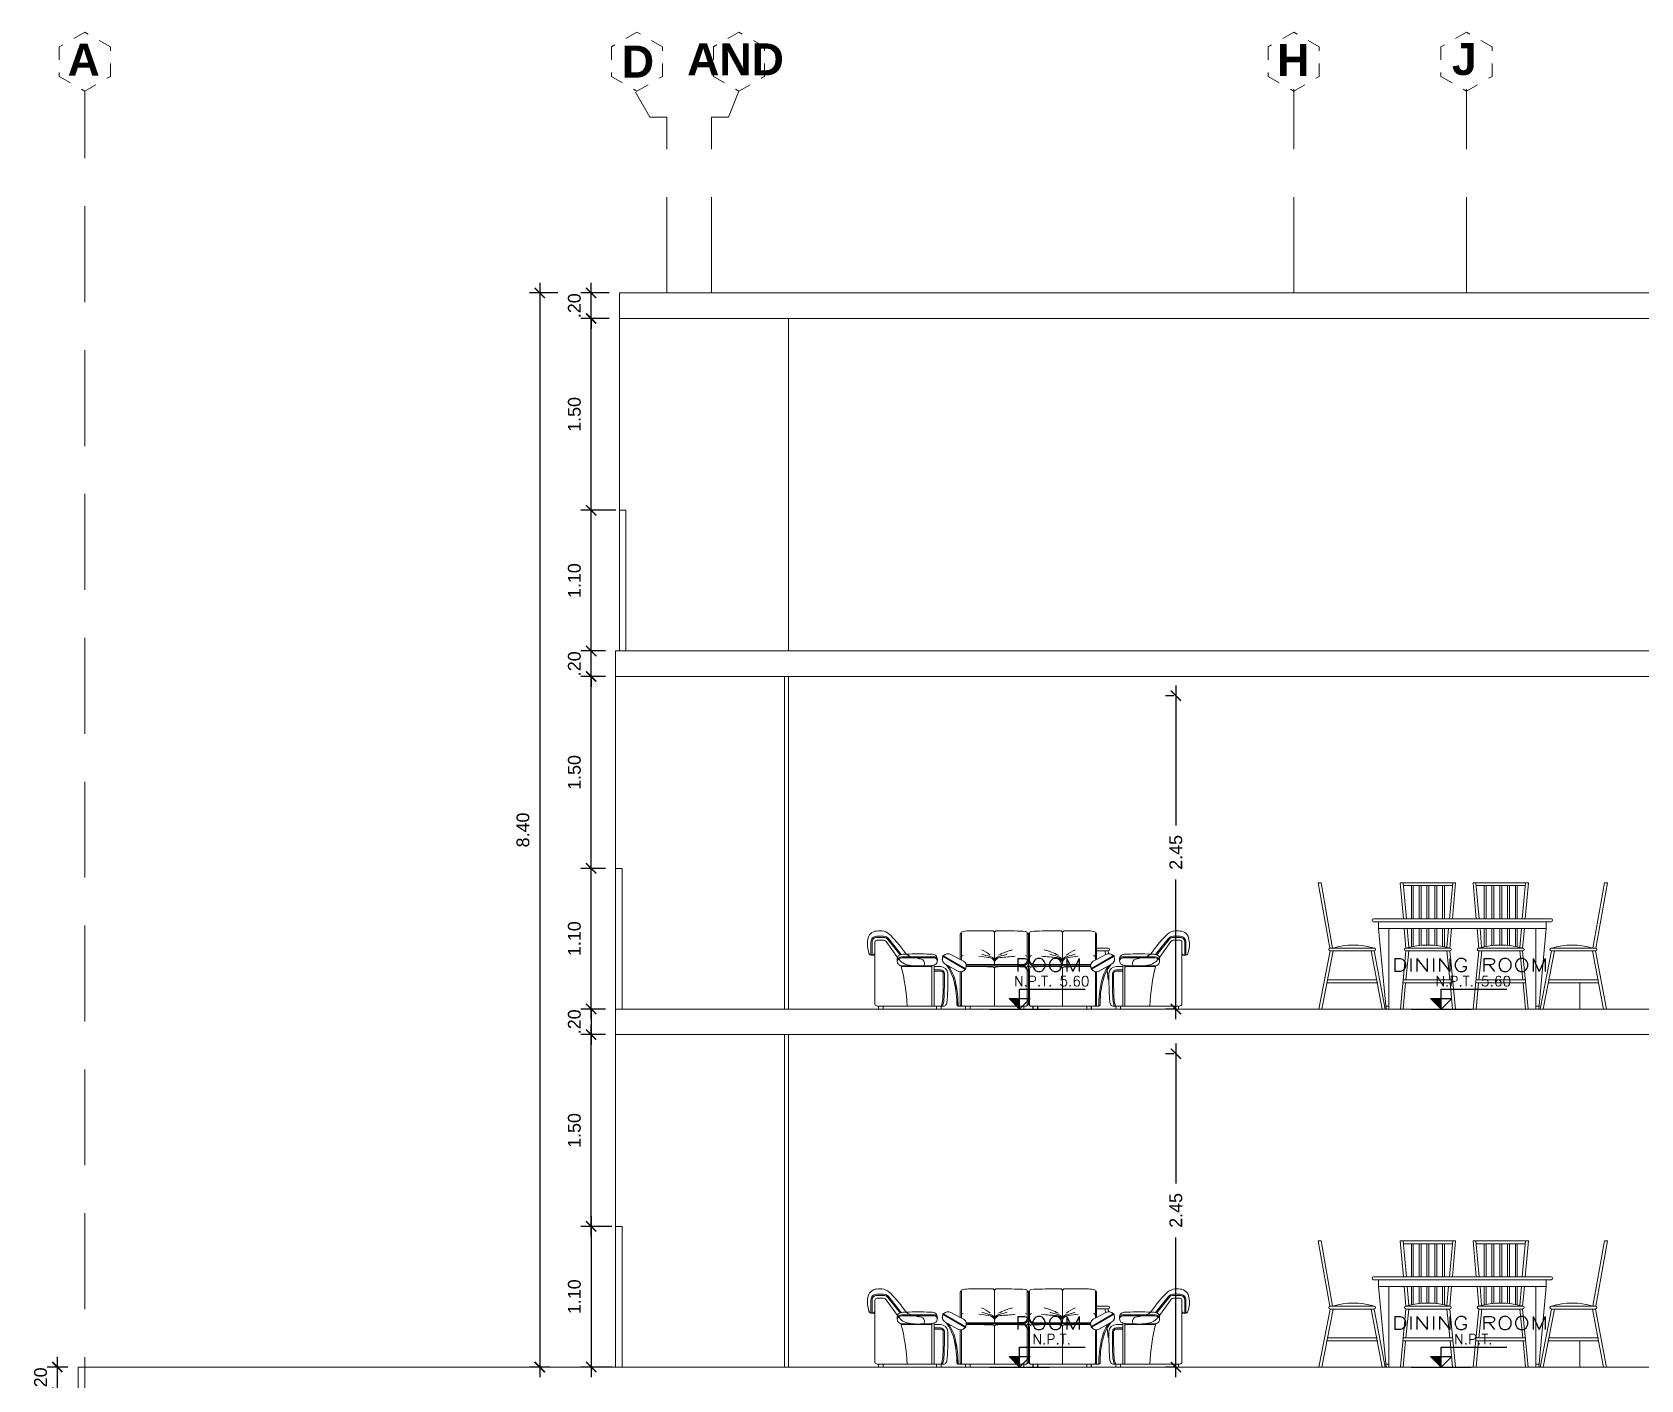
# Model space of a CAD drawing. Header units: millimetres. Extents: x -59 to 123, y 54 to 155.
# Drawn here: x 2.89 to 15.46, y 130.57 to 141.1 of the extents above; entities that cross this region are included whole.
import ezdxf
from ezdxf.enums import TextEntityAlignment as Align

# ---------------------------------------------------------------- set-up
doc = ezdxf.new("R2010")
doc.units = ezdxf.units.MM
for name, pattern in [('ACAD_ISO02W100', [15, 12, -3]), ('CONTINUA', [0]), ('DASHED', [0.75, 0.5, -0.25])]:
    doc.linetypes.add(name, pattern=pattern)
doc.layers.get('0').update_dxf_attribs({"lineweight": 9})
doc.layers.get('Defpoints').update_dxf_attribs({"lineweight": 0})
doc.layers.add('A-COT', color=8, linetype='Continuous')
doc.layers.add('A-TEX 010', color=7, linetype='Continuous')
for name, color, linetype, lineweight in [('COTAS', 8, 'Continuous', 5), ('EJES', 6, 'ACAD_ISO02W100', 5), ('MUROS', 7, 'Continuous', 80), ('Murosbajos', 7, 'Continuous', 5)]:
    doc.layers.add(name, color=color, linetype=linetype, lineweight=lineweight)
doc.styles.add('1000-NOTAS', font='romans.shx', dxfattribs={"height": 2})
doc.styles.add('ROMANS', font='ROMANS.SHX', dxfattribs={"width": 1.35, "height": 0.29})
doc.styles.add('STILUS', font='arial.ttf')
doc.styles.add('style1', font='arial.ttf', dxfattribs={"height": 0.1})
doc.dimstyles.new('luis1', dxfattribs={"dimtxt": 0.1, "dimasz": 0.08, "dimexe": 0.08, "dimexo": 0.08, "dimgap": 0.08, "dimtad": 2, "dimzin": 4, "dimdsep": 46, "dimtxsty": 'style1', "dimblk": 'ARCHTICK', "dimcen": 2, "dimdle": 0.08, "dimclrd": 256, "dimclre": 256, "dimclrt": 256, "dimadec": 0, "dimazin": 1, "dimtfac": 1, "dimtix": 1, "dimtmove": 0, "dimatfit": 3, "dimfxl": 1, "dimtolj": 1, "dimarcsym": 0})

# ---------------------------------------------------------------- blocks, each defined once
blk = doc.blocks.new('1-2')
for p, q in [((195.945, 36.976), (195.945, 36.765)), ((196.202, 36.976), (196.202, 36.72)), ((196.468, 36.967), (196.468, 36.422)), ((196.468, 36.967), (196.468, 36.422)), ((196.468, 36.967), (196.468, 36.422)), ((196.468, 36.967), (196.468, 36.422)), ((196.734, 36.976), (196.734, 36.72)), ((196.992, 36.976), (196.992, 36.765)), ((195.972, 36.693), (195.801, 36.792)), ((195.977, 36.7), (195.805, 36.799)), ((196.96, 36.7), (197.131, 36.799)), ((196.964, 36.693), (197.136, 36.792)), ((197.205, 36.715), (197.205, 36.405)), ((197.223, 36.722), (197.223, 36.405)), ((197.668, 36.821), (197.668, 36.821)), ((197.668, 36.816), (197.669, 36.816)), ((197.668, 36.803), (197.699, 36.803)), ((195.936, 36.405), (195.936, 36.672)), ((196.202, 36.697), (196.202, 36.405)), ((196.734, 36.697), (196.734, 36.405)), ((197.001, 36.405), (197.001, 36.672)), ((195.977, 36.405), (196.013, 36.405)), ((196.396, 36.405), (196.432, 36.405)), ((196.54, 36.405), (196.504, 36.405)), ((196.96, 36.405), (196.924, 36.405)), ((197.151, 36.405), (197.187, 36.405)), ((197.605, 36.405), (197.641, 36.405))]:
    blk.add_line(p, q)
for points in [[(196.468, 36.967, 0.417369), (196.459, 36.976, 0.400863), (196.447, 36.989, 0.010732), (196.271, 36.994), (196.22, 36.994, 0.414214), (196.202, 36.976, 0.414214), (196.184, 36.994), (196.014, 36.994, 0.033475), (195.958, 36.989, 0.400863), (195.945, 36.976, 0.414214), (195.936, 36.967), (195.936, 36.769), (195.936, 36.769), (195.863, 36.808, 0.342561), (195.805, 36.799, 1), (195.801, 36.792, 0.414214), (195.816, 36.736), (195.824, 36.731, -0.116226), (195.89, 36.587, -0.053672), (195.909, 36.413, 0.413505), (195.918, 36.405), (195.936, 36.405, 0.414214), (195.945, 36.413, 0.414214), (195.954, 36.405), (195.977, 36.405), (195.977, 36.382), (196.013, 36.382), (196.013, 36.405), (196.396, 36.405), (196.396, 36.382), (196.432, 36.382), (196.432, 36.405), (196.45, 36.405, 0.414214), (196.459, 36.413, 0.414214), (196.468, 36.422)], [(196.459, 36.976), (196.459, 36.765, -0.414214), (196.423, 36.729), (195.981, 36.729)], [(196.468, 36.967, -0.417369), (196.477, 36.976, -0.400863), (196.49, 36.989, -0.010732), (196.666, 36.994), (196.716, 36.994, -0.414214), (196.734, 36.976, -0.414214), (196.752, 36.994), (196.923, 36.994, -0.033475), (196.979, 36.989, -0.400863), (196.992, 36.976, -0.414214), (197.001, 36.967), (197.001, 36.769), (197.001, 36.769), (197.074, 36.808, -0.342561), (197.131, 36.799, -1), (197.136, 36.792, -0.414214), (197.121, 36.736), (197.113, 36.731, 0.116226), (197.047, 36.587, 0.053672), (197.028, 36.413, -0.413505), (197.019, 36.405), (197.001, 36.405, -0.414214), (196.992, 36.413, -0.414214), (196.983, 36.405), (196.96, 36.405), (196.96, 36.382), (196.924, 36.382), (196.924, 36.405), (196.54, 36.405), (196.54, 36.382), (196.504, 36.382), (196.504, 36.405), (196.486, 36.405, -0.414214), (196.477, 36.413, -0.414214), (196.468, 36.422)], [(196.477, 36.976), (196.477, 36.765, 0.414214), (196.513, 36.729), (196.955, 36.729)], [(197.462, 36.808), (197.56, 36.931, -0.238888), (197.6, 36.951), (197.654, 36.951, -0.414214), (197.699, 36.906), (197.699, 36.802)], [(197.472, 36.805), (197.568, 36.926, -0.238888), (197.6, 36.942), (197.654, 36.942, -0.414214), (197.69, 36.906), (197.69, 36.801)], [(197.668, 36.822), (197.668, 36.906, 0.414214), (197.654, 36.92), (197.6, 36.92, 0.252449), (197.581, 36.909), (197.492, 36.786)], [(195.824, 36.731), (195.917, 36.678, 0.414214), (195.972, 36.693, 1), (195.977, 36.7, 0.414214), (195.962, 36.756), (195.936, 36.769)], [(195.844, 36.72, -0.101496), (195.899, 36.589, -0.05638), (195.918, 36.405, 0.194096)], [(196.459, 36.413), (196.459, 36.697, 0.400863), (196.447, 36.711, 0.010732), (196.271, 36.715, 0.033475), (196.215, 36.711, 0.400863), (196.202, 36.697, 0.400863), (196.19, 36.711, 0.010732), (196.014, 36.715, 0.039248), (195.981, 36.712)], [(195.982, 36.72), (196.423, 36.72, 0.414214), (196.468, 36.765, 0.414214)], [(196.954, 36.72), (196.513, 36.72, -0.414214), (196.468, 36.765, -0.414214)], [(196.477, 36.413), (196.477, 36.697, -0.400863), (196.49, 36.711, -0.010732), (196.666, 36.715, -0.033475), (196.722, 36.711, -0.400863), (196.734, 36.697, -0.400863), (196.747, 36.711, -0.010732), (196.923, 36.715, -0.039248), (196.955, 36.712)], [(197.113, 36.731), (197.02, 36.678, -0.414214), (196.964, 36.693, -1), (196.96, 36.7, -0.414214), (196.975, 36.756), (197.001, 36.769)], [(197.093, 36.72, 0.101496), (197.038, 36.589, 0.05638), (197.019, 36.405, -0.194096)], [(197.181, 36.757, -0.41896), (197.205, 36.791), (197.46, 36.791, -0.304208), (197.494, 36.76)], [(197.181, 36.757, -0.398696), (197.205, 36.782), (197.456, 36.782, -0.286659), (197.494, 36.76)], [(197.423, 36.811, -0.0007), (197.442, 36.811, -0.082182), (197.475, 36.804, -0.198015), (197.492, 36.786, -0.070535), (197.493, 36.746, -0.128354), (197.479, 36.727, -0.165736), (197.449, 36.72, -0.017388), (197.231, 36.721, -0.068536), (197.205, 36.727, -0.068536)], [(197.223, 36.706, -0.414214), (197.232, 36.715), (197.463, 36.715)], [(197.423, 36.811, -0.135396), (197.371, 36.786, -0.029798), (197.305, 36.773, 0.3264), (197.281, 36.733, 0.406695), (197.299, 36.719, 0.064089), (197.415, 36.727, 0.192058), (197.492, 36.786, -0.221057)], [(197.205, 36.688), (197.156, 36.688, 0.41161), (197.125, 36.658, 0.018385), (197.129, 36.455, 0.09203), (197.141, 36.405, 0.090485)], [(197.205, 36.679), (197.156, 36.679, 0.411951), (197.134, 36.658, 0.018398), (197.138, 36.456, 0.099469), (197.15, 36.405, 0.092248)]]:
    blk.add_lwpolyline(points, format="xyb")
blk.add_lwpolyline([(197.668, 36.822, 0.785236), (197.715, 36.818, 0.128719), (197.723, 36.926, 0.363224), (197.655, 36.992, 0.103593), (197.599, 36.99, 0.123499), (197.544, 36.957, 0.034366), (197.423, 36.811, 0.028924), (197.241, 36.811, 0.057983), (197.209, 36.809, 0.334258), (197.183, 36.785, 0.115134), (197.181, 36.757, 0.162373), (197.191, 36.733, 0.038968), (197.205, 36.727), (197.205, 36.715), (197.156, 36.715, 0.411124), (197.098, 36.658, 0.022874), (197.103, 36.454, 0.082063), (197.11, 36.42, 0.224217), (197.128, 36.405), (197.151, 36.405), (197.151, 36.382), (197.187, 36.382), (197.187, 36.405), (197.605, 36.405), (197.605, 36.382), (197.641, 36.382), (197.641, 36.405), (197.65, 36.405, 0.414214), (197.668, 36.422)], format="xyb", close=True)
for points in [[(195.945, 36.673), (195.945, 36.413)], [(196.992, 36.673), (196.992, 36.413)]]:
    blk.add_lwpolyline(points)
for centre, radius, start, end in [((196.032, 36.654), 0.203, 47.2017, 70.1945), ((196.438, 36.434), 0.421, 102.9568, 118.9127), ((196.498, 36.434), 0.421, 61.0873, 77.0432), ((196.905, 36.654), 0.203, 109.8055, 132.7983), ((195.96, 36.785), 0.0153, 94.4162, 185.9225), ((196.252, 37.831), 1.05, 260.5486, 264.8551), ((196.495, 38.043), 1.293, 252.392, 255.262), ((196.154, 36.734), 0.0518, 22.2112, 85.7658), ((196.157, 36.741), 0.0532, 32.2905, 80.3545), ((196.248, 36.741), 0.0532, 99.3935, 147.4574), ((196.25, 36.733), 0.0518, 93.9822, 157.5368), ((195.915, 38.045), 1.293, 284.486, 287.356), ((196.113, 39.149), 2.368, 273.2504, 276.1173), ((196.444, 36.785), 0.0153, 354.0775, 85.5838), ((196.403, 36.761), 0.0728, 313.5064, 334.1033), ((196.534, 36.761), 0.0728, 205.8967, 226.4936), ((196.493, 36.785), 0.0153, 94.4162, 185.9225), ((196.824, 39.149), 2.368, 263.8827, 266.7496), ((197.021, 38.045), 1.293, 252.644, 255.514), ((196.686, 36.733), 0.0518, 22.4632, 86.0178), ((196.689, 36.741), 0.0532, 32.5426, 80.6065), ((196.779, 36.741), 0.0532, 99.6455, 147.7095), ((196.782, 36.734), 0.0518, 94.2342, 157.7888), ((196.442, 38.043), 1.293, 284.738, 287.608), ((196.684, 37.831), 1.05, 275.1449, 279.4514), ((196.976, 36.785), 0.0153, 354.0775, 85.5838), ((198.895, 36.342), 1.48, 165.1509, 177.5673)]:
    blk.add_arc(centre, radius, start, end)
blk = doc.blocks.new('NIVEL-CORTE-()')
at = {"color": 1}
for p, q in [((0, 0), (0, 3.93)), ((0, 3.93), (13.03, 3.93)), ((-5.95, 0), (5.95, 0))]:
    blk.add_line(p, q, dxfattribs=at)
blk.add_lwpolyline([(-2.1, 2.1), (2.1, 2.1), (0, 0), (-2.1, 2.1)], dxfattribs=at)
blk.add_solid([(0, 0), (0, 2.1), (-2.1, 2.1)], dxfattribs=at)
at = {"color": 7, "style": '1000-NOTAS'}
blk.add_attdef('ADFADFAFA', text='', height=2, dxfattribs=at).set_placement((6.39, 3.94), align=Align.BOTTOM_CENTER)
blk = doc.blocks.new('SSSS')
for p, q in [((319.113, 199.288), (319.137, 199.288)), ((319.204, 198.777), (319.113, 199.288)), ((319.227, 198.777), (319.137, 199.288)), ((319.78, 199.006), (319.755, 199.288)), ((320.188, 199.288), (319.755, 199.288)), ((319.803, 199.006), (319.778, 199.288)), ((320.14, 199.006), (320.165, 199.288)), ((320.163, 199.006), (320.188, 199.288)), ((320.757, 199.288), (320.324, 199.288)), ((320.349, 199.006), (320.324, 199.288)), ((320.372, 199.006), (320.347, 199.288)), ((320.709, 199.006), (320.734, 199.288)), ((320.732, 199.006), (320.757, 199.288)), ((321.261, 198.777), (321.352, 199.288)), ((321.285, 198.777), (321.375, 199.288)), ((321.375, 199.288), (321.352, 199.288)), ((320.163, 199.265), (319.78, 199.265)), ((319.842, 199.006), (319.842, 199.265)), ((319.857, 199.006), (319.857, 199.265)), ((319.903, 199.006), (319.903, 199.265)), ((319.918, 199.006), (319.918, 199.265)), ((319.964, 199.006), (319.964, 199.265)), ((319.979, 199.006), (319.979, 199.265)), ((320.025, 199.006), (320.025, 199.265)), ((320.04, 199.006), (320.04, 199.265)), ((320.086, 199.006), (320.086, 199.265)), ((320.101, 199.006), (320.101, 199.265)), ((320.732, 199.265), (320.349, 199.265)), ((320.411, 199.006), (320.411, 199.265)), ((320.426, 199.006), (320.426, 199.265)), ((320.472, 199.006), (320.472, 199.265)), ((320.487, 199.006), (320.487, 199.265)), ((320.533, 199.006), (320.533, 199.265)), ((320.548, 199.006), (320.548, 199.265)), ((320.594, 199.006), (320.594, 199.265)), ((320.609, 199.006), (320.609, 199.265)), ((320.655, 199.006), (320.655, 199.265)), ((320.67, 199.006), (320.67, 199.265)), ((319.547, 199.006), (320.935, 199.006)), ((319.547, 198.983), (320.935, 198.983)), ((319.585, 198.93), (319.585, 198.983)), ((319.585, 198.93), (320.896, 198.93)), ((319.585, 198.93), (319.644, 198.3)), ((319.667, 198.3), (319.667, 198.93)), ((319.8, 198.777), (319.786, 198.93)), ((319.803, 199.006), (319.842, 199.006)), ((319.822, 198.783), (319.809, 198.93)), ((319.809, 198.93), (319.842, 198.93)), ((319.842, 198.787), (319.842, 198.93)), ((319.857, 199.006), (319.903, 199.006)), ((319.857, 198.79), (319.857, 198.93)), ((319.857, 198.93), (319.903, 198.93)), ((319.903, 198.796), (319.903, 198.93)), ((319.918, 199.006), (319.964, 199.006)), ((319.918, 198.798), (319.918, 198.93)), ((319.918, 198.93), (319.964, 198.93)), ((319.964, 198.8), (319.964, 198.93)), ((319.979, 199.006), (320.025, 199.006)), ((319.979, 198.8), (319.979, 198.93)), ((319.979, 198.93), (320.025, 198.93)), ((320.025, 198.798), (320.025, 198.93)), ((320.04, 199.006), (320.086, 199.006)), ((320.04, 198.796), (320.04, 198.93)), ((320.04, 198.93), (320.086, 198.93)), ((320.086, 198.79), (320.086, 198.93)), ((320.101, 199.006), (320.14, 199.006)), ((320.101, 198.787), (320.101, 198.93)), ((320.101, 198.93), (320.133, 198.93)), ((320.12, 198.783), (320.133, 198.93)), ((320.143, 198.777), (320.156, 198.93)), ((320.369, 198.777), (320.356, 198.93)), ((320.391, 198.783), (320.379, 198.93)), ((320.411, 198.787), (320.411, 198.93)), ((320.426, 198.79), (320.426, 198.93)), ((320.472, 198.796), (320.472, 198.93)), ((320.487, 198.798), (320.487, 198.93)), ((320.533, 198.8), (320.533, 198.93)), ((320.548, 198.8), (320.548, 198.93)), ((320.594, 198.798), (320.594, 198.93)), ((320.609, 198.796), (320.609, 198.93)), ((320.655, 198.79), (320.655, 198.93)), ((320.67, 198.787), (320.67, 198.93)), ((320.69, 198.783), (320.703, 198.93)), ((320.712, 198.777), (320.726, 198.93)), ((320.815, 198.3), (320.815, 198.93)), ((320.896, 198.93), (320.838, 198.3)), ((320.896, 198.93), (320.896, 198.983)), ((319.208, 198.754), (319.12, 198.3)), ((319.231, 198.754), (319.143, 198.3)), ((319.208, 198.777), (319.551, 198.777)), ((319.208, 198.754), (319.551, 198.754)), ((319.528, 198.754), (319.615, 198.3)), ((319.551, 198.754), (319.638, 198.3)), ((319.8, 198.754), (319.756, 198.3)), ((319.823, 198.754), (319.799, 198.529)), ((320.143, 198.777), (319.8, 198.777)), ((320.143, 198.754), (319.8, 198.754)), ((320.12, 198.754), (320.143, 198.529)), ((320.143, 198.754), (320.186, 198.3)), ((320.369, 198.754), (320.326, 198.3)), ((320.712, 198.777), (320.369, 198.777)), ((320.712, 198.754), (320.369, 198.754)), ((320.392, 198.754), (320.369, 198.529)), ((320.689, 198.754), (320.713, 198.529)), ((320.712, 198.754), (320.756, 198.3)), ((320.937, 198.754), (320.85, 198.3)), ((320.961, 198.754), (320.873, 198.3)), ((321.281, 198.777), (320.937, 198.777)), ((321.281, 198.754), (320.937, 198.754)), ((321.257, 198.754), (321.345, 198.3)), ((321.281, 198.754), (321.368, 198.3)), ((319.184, 198.529), (319.575, 198.529)), ((319.776, 198.529), (320.166, 198.529)), ((320.346, 198.529), (320.736, 198.529)), ((320.913, 198.529), (321.304, 198.529)), ((319.18, 198.506), (319.579, 198.506)), ((319.774, 198.506), (320.168, 198.506)), ((319.797, 198.506), (319.779, 198.3)), ((320.145, 198.506), (320.163, 198.3)), ((320.344, 198.506), (320.738, 198.506)), ((320.367, 198.506), (320.348, 198.3)), ((320.715, 198.506), (320.733, 198.3)), ((320.909, 198.506), (321.308, 198.506)), ((321.16, 198.506), (321.16, 198.3)), ((319.12, 198.3), (319.143, 198.3)), ((319.615, 198.3), (319.638, 198.3)), ((319.644, 198.323), (319.667, 198.323)), ((319.644, 198.3), (319.667, 198.3)), ((319.779, 198.3), (319.756, 198.3)), ((320.186, 198.3), (320.163, 198.3)), ((320.348, 198.3), (320.326, 198.3)), ((320.756, 198.3), (320.733, 198.3)), ((320.838, 198.323), (320.815, 198.323)), ((320.838, 198.3), (320.815, 198.3)), ((320.873, 198.3), (320.85, 198.3)), ((321.368, 198.3), (321.345, 198.3))]:
    blk.add_line(p, q)
for centre, radius, start, end in [((319.547, 198.995), 0.0114, 90, 270), ((320.935, 198.995), 0.0114, 270, 90), ((319.389, 198.217), 0.583, 73.8673, 106.1327), ((319.971, 198.145), 0.655, 74.8107, 105.1893), ((320.541, 198.145), 0.655, 74.8107, 105.1893), ((321.099, 198.217), 0.583, 73.8673, 106.1327), ((319.208, 198.766), 0.0114, 90, 270), ((319.551, 198.766), 0.0114, 270, 90), ((319.8, 198.766), 0.0114, 90, 270), ((320.143, 198.766), 0.0114, 270, 90), ((320.369, 198.766), 0.0114, 90, 270), ((320.712, 198.766), 0.0114, 270, 90), ((320.937, 198.766), 0.0114, 90, 270), ((321.281, 198.766), 0.0114, 270, 90)]:
    blk.add_arc(centre, radius, start, end)
blk = doc.blocks.new('_ArchTick')
at = {"color": 0, "linetype": 'ByBlock', "const_width": 0.15}
blk.add_lwpolyline([(-0.5, -0.5), (0.5, 0.5)], dxfattribs=at)
blk = doc.blocks.new('*D1175')
at = {"layer": 'Defpoints', "color": 0, "linetype": 'CONTINUA', "transparency": 16777216}
for p in [(3.088, 130.665), (3.251, 130.665), (3.251, 130.465)]:
    blk.add_point(p, dxfattribs=at)
at = {"layer": 'EJES', "linetype": 'CONTINUA', "lineweight": -2, "transparency": 16777216}
for p, q in [((3.171, 130.665), (3.008, 130.665)), ((3.088, 130.665), (3.088, 130.745)), ((3.088, 130.465), (3.088, 130.665)), ((3.171, 130.465), (3.008, 130.465)), ((3.088, 130.465), (3.088, 130.385))]:
    blk.add_line(p, q, dxfattribs=at)
at = {"layer": 'EJES', "linetype": 'CONTINUA', "lineweight": -2, "transparency": 16777216, "xscale": 0.08, "yscale": 0.08, "zscale": 0.08}
for p, rotation in [((3.088, 130.665), 270), ((3.088, 130.465), 90)]:
    blk.add_blockref('_ArchTick', p, dxfattribs=dict(at, rotation=rotation))
at = {"layer": 'EJES', "linetype": 'CONTINUA', "lineweight": 5, "transparency": 16777216, "insert": (2.957, 130.565), "char_height": 0.1, "attachment_point": 5, "rotation": 90, "style": 'style1'}
blk.add_mtext('\\A1;.20', dxfattribs=at)
blk = doc.blocks.new('*D1178')
at = {"layer": 'Defpoints', "color": 0, "linetype": 'CONTINUA', "transparency": 16777216}
for p in [(7.502, 131.765), (7.26, 130.665), (7.502, 130.665)]:
    blk.add_point(p, dxfattribs=at)
at = {"layer": 'EJES', "linetype": 'CONTINUA', "lineweight": -2, "transparency": 16777216}
for p, q in [((7.422, 131.765), (7.18, 131.765)), ((7.26, 131.845), (7.26, 130.585)), ((7.422, 130.665), (7.18, 130.665))]:
    blk.add_line(p, q, dxfattribs=at)
at = {"layer": 'EJES', "linetype": 'CONTINUA', "lineweight": -2, "transparency": 16777216, "xscale": 0.08, "yscale": 0.08, "zscale": 0.08}
for p, rotation in [((7.26, 131.765), 90), ((7.26, 130.665), 270)]:
    blk.add_blockref('_ArchTick', p, dxfattribs=dict(at, rotation=rotation))
at = {"layer": 'EJES', "linetype": 'CONTINUA', "lineweight": 5, "transparency": 16777216, "insert": (7.129, 131.215), "char_height": 0.1, "attachment_point": 5, "rotation": 90, "style": 'style1'}
blk.add_mtext('\\A1;1.10', dxfattribs=at)
blk = doc.blocks.new('*D1179')
at = {"layer": 'Defpoints', "color": 0, "linetype": 'CONTINUA', "transparency": 16777216}
for p in [(7.26, 133.265), (7.451, 133.265), (7.451, 131.765)]:
    blk.add_point(p, dxfattribs=at)
at = {"layer": 'EJES', "linetype": 'CONTINUA', "lineweight": -2, "transparency": 16777216}
for p, q in [((7.26, 131.685), (7.26, 133.345)), ((7.371, 133.265), (7.18, 133.265)), ((7.371, 131.765), (7.18, 131.765))]:
    blk.add_line(p, q, dxfattribs=at)
at = {"layer": 'EJES', "linetype": 'CONTINUA', "lineweight": -2, "transparency": 16777216, "xscale": 0.08, "yscale": 0.08, "zscale": 0.08}
for p, rotation in [((7.26, 133.265), 90), ((7.26, 131.765), 270)]:
    blk.add_blockref('_ArchTick', p, dxfattribs=dict(at, rotation=rotation))
at = {"layer": 'EJES', "linetype": 'CONTINUA', "lineweight": 5, "transparency": 16777216, "insert": (7.129, 132.515), "char_height": 0.1, "attachment_point": 5, "rotation": 90, "style": 'style1'}
blk.add_mtext('\\A1;1.50', dxfattribs=at)
blk = doc.blocks.new('*D1180')
at = {"layer": 'Defpoints', "color": 0, "linetype": 'CONTINUA', "transparency": 16777216}
for p in [(7.451, 133.465), (7.26, 133.265), (7.451, 133.265)]:
    blk.add_point(p, dxfattribs=at)
at = {"layer": 'EJES', "linetype": 'CONTINUA', "lineweight": -2, "transparency": 16777216}
for p, q in [((7.26, 133.465), (7.26, 133.545)), ((7.371, 133.465), (7.18, 133.465)), ((7.26, 133.465), (7.26, 133.265)), ((7.371, 133.265), (7.18, 133.265)), ((7.26, 133.265), (7.26, 133.185))]:
    blk.add_line(p, q, dxfattribs=at)
at = {"layer": 'EJES', "linetype": 'CONTINUA', "lineweight": -2, "transparency": 16777216, "xscale": 0.08, "yscale": 0.08, "zscale": 0.08}
for p, rotation in [((7.26, 133.465), 270), ((7.26, 133.265), 90)]:
    blk.add_blockref('_ArchTick', p, dxfattribs=dict(at, rotation=rotation))
at = {"layer": 'EJES', "linetype": 'CONTINUA', "lineweight": 5, "transparency": 16777216, "insert": (7.129, 133.365), "char_height": 0.1, "attachment_point": 5, "rotation": 90, "style": 'style1'}
blk.add_mtext('\\A1;.20', dxfattribs=at)
blk = doc.blocks.new('*D1181')
at = {"layer": 'Defpoints', "color": 0, "linetype": 'CONTINUA', "transparency": 16777216}
for p in [(7.26, 134.565), (7.451, 134.565), (7.451, 133.465)]:
    blk.add_point(p, dxfattribs=at)
at = {"layer": 'EJES', "linetype": 'CONTINUA', "lineweight": -2, "transparency": 16777216}
for p, q in [((7.371, 134.565), (7.18, 134.565)), ((7.26, 133.385), (7.26, 134.645)), ((7.371, 133.465), (7.18, 133.465))]:
    blk.add_line(p, q, dxfattribs=at)
at = {"layer": 'EJES', "linetype": 'CONTINUA', "lineweight": -2, "transparency": 16777216, "xscale": 0.08, "yscale": 0.08, "zscale": 0.08}
for p, rotation in [((7.26, 134.565), 90), ((7.26, 133.465), 270)]:
    blk.add_blockref('_ArchTick', p, dxfattribs=dict(at, rotation=rotation))
at = {"layer": 'EJES', "linetype": 'CONTINUA', "lineweight": 5, "transparency": 16777216, "insert": (7.129, 134.015), "char_height": 0.1, "attachment_point": 5, "rotation": 90, "style": 'style1'}
blk.add_mtext('\\A1;1.10', dxfattribs=at)
blk = doc.blocks.new('*D1182')
at = {"layer": 'Defpoints', "color": 0, "linetype": 'CONTINUA', "transparency": 16777216}
for p in [(7.26, 136.065), (7.451, 136.065), (7.451, 134.565)]:
    blk.add_point(p, dxfattribs=at)
at = {"layer": 'EJES', "linetype": 'CONTINUA', "lineweight": -2, "transparency": 16777216}
for p, q in [((7.371, 136.065), (7.18, 136.065)), ((7.26, 134.485), (7.26, 136.145)), ((7.371, 134.565), (7.18, 134.565))]:
    blk.add_line(p, q, dxfattribs=at)
at = {"layer": 'EJES', "linetype": 'CONTINUA', "lineweight": -2, "transparency": 16777216, "xscale": 0.08, "yscale": 0.08, "zscale": 0.08}
for p, rotation in [((7.26, 136.065), 90), ((7.26, 134.565), 270)]:
    blk.add_blockref('_ArchTick', p, dxfattribs=dict(at, rotation=rotation))
at = {"layer": 'EJES', "linetype": 'CONTINUA', "lineweight": 5, "transparency": 16777216, "insert": (7.129, 135.315), "char_height": 0.1, "attachment_point": 5, "rotation": 90, "style": 'style1'}
blk.add_mtext('\\A1;1.50', dxfattribs=at)
blk = doc.blocks.new('*D1183')
at = {"layer": 'Defpoints', "color": 0, "linetype": 'CONTINUA', "transparency": 16777216}
for p in [(7.26, 136.265), (7.451, 136.265), (7.451, 136.065)]:
    blk.add_point(p, dxfattribs=at)
at = {"layer": 'EJES', "linetype": 'CONTINUA', "lineweight": -2, "transparency": 16777216}
for p, q in [((7.26, 136.265), (7.26, 136.345)), ((7.371, 136.265), (7.18, 136.265)), ((7.26, 136.065), (7.26, 136.265)), ((7.371, 136.065), (7.18, 136.065)), ((7.26, 136.065), (7.26, 135.985))]:
    blk.add_line(p, q, dxfattribs=at)
at = {"layer": 'EJES', "linetype": 'CONTINUA', "lineweight": -2, "transparency": 16777216, "xscale": 0.08, "yscale": 0.08, "zscale": 0.08}
for p, rotation in [((7.26, 136.265), 270), ((7.26, 136.065), 90)]:
    blk.add_blockref('_ArchTick', p, dxfattribs=dict(at, rotation=rotation))
at = {"layer": 'EJES', "linetype": 'CONTINUA', "lineweight": 5, "transparency": 16777216, "insert": (7.129, 136.165), "char_height": 0.1, "attachment_point": 5, "rotation": 90, "style": 'style1'}
blk.add_mtext('\\A1;.20', dxfattribs=at)
blk = doc.blocks.new('*D1184')
at = {"layer": 'Defpoints', "color": 0, "linetype": 'CONTINUA', "transparency": 16777216}
for p in [(7.26, 137.365), (7.532, 137.365), (7.451, 136.265)]:
    blk.add_point(p, dxfattribs=at)
at = {"layer": 'EJES', "linetype": 'CONTINUA', "lineweight": -2, "transparency": 16777216}
for p, q in [((7.26, 136.185), (7.26, 137.445)), ((7.452, 137.365), (7.18, 137.365)), ((7.371, 136.265), (7.18, 136.265))]:
    blk.add_line(p, q, dxfattribs=at)
at = {"layer": 'EJES', "linetype": 'CONTINUA', "lineweight": -2, "transparency": 16777216, "xscale": 0.08, "yscale": 0.08, "zscale": 0.08}
for p, rotation in [((7.26, 137.365), 90), ((7.26, 136.265), 270)]:
    blk.add_blockref('_ArchTick', p, dxfattribs=dict(at, rotation=rotation))
at = {"layer": 'EJES', "linetype": 'CONTINUA', "lineweight": 5, "transparency": 16777216, "insert": (7.129, 136.815), "char_height": 0.1, "attachment_point": 5, "rotation": 90, "style": 'style1'}
blk.add_mtext('\\A1;1.10', dxfattribs=at)
blk = doc.blocks.new('*D1185')
at = {"layer": 'Defpoints', "color": 0, "linetype": 'CONTINUA', "transparency": 16777216}
for p in [(7.26, 138.865), (7.481, 138.865), (7.532, 137.365)]:
    blk.add_point(p, dxfattribs=at)
at = {"layer": 'EJES', "linetype": 'CONTINUA', "lineweight": -2, "transparency": 16777216}
for p, q in [((7.26, 137.285), (7.26, 138.945)), ((7.401, 138.865), (7.18, 138.865)), ((7.452, 137.365), (7.18, 137.365))]:
    blk.add_line(p, q, dxfattribs=at)
at = {"layer": 'EJES', "linetype": 'CONTINUA', "lineweight": -2, "transparency": 16777216, "xscale": 0.08, "yscale": 0.08, "zscale": 0.08}
for p, rotation in [((7.26, 138.865), 90), ((7.26, 137.365), 270)]:
    blk.add_blockref('_ArchTick', p, dxfattribs=dict(at, rotation=rotation))
at = {"layer": 'EJES', "linetype": 'CONTINUA', "lineweight": 5, "transparency": 16777216, "insert": (7.129, 138.115), "char_height": 0.1, "attachment_point": 5, "rotation": 90, "style": 'style1'}
blk.add_mtext('\\A1;1.50', dxfattribs=at)
blk = doc.blocks.new('*D1186')
at = {"layer": 'Defpoints', "color": 0, "linetype": 'CONTINUA', "transparency": 16777216}
for p in [(7.26, 139.065), (7.481, 139.065), (7.481, 138.865)]:
    blk.add_point(p, dxfattribs=at)
at = {"layer": 'EJES', "linetype": 'CONTINUA', "lineweight": -2, "transparency": 16777216}
for p, q in [((7.401, 139.065), (7.18, 139.065)), ((7.26, 139.065), (7.26, 139.145)), ((7.26, 138.865), (7.26, 139.065)), ((7.401, 138.865), (7.18, 138.865)), ((7.26, 138.865), (7.26, 138.785))]:
    blk.add_line(p, q, dxfattribs=at)
at = {"layer": 'EJES', "linetype": 'CONTINUA', "lineweight": -2, "transparency": 16777216, "xscale": 0.08, "yscale": 0.08, "zscale": 0.08}
for p, rotation in [((7.26, 139.065), 270), ((7.26, 138.865), 90)]:
    blk.add_blockref('_ArchTick', p, dxfattribs=dict(at, rotation=rotation))
at = {"layer": 'EJES', "linetype": 'CONTINUA', "lineweight": 5, "transparency": 16777216, "insert": (7.129, 138.965), "char_height": 0.1, "attachment_point": 5, "rotation": 90, "style": 'style1'}
blk.add_mtext('\\A1;.20', dxfattribs=at)
blk = doc.blocks.new('*D1169')
at = {"layer": 'Defpoints', "color": 0, "linetype": 'CONTINUA', "transparency": 16777216}
for p in [(7.08, 139.065), (6.858, 130.665), (7.02, 130.665)]:
    blk.add_point(p, dxfattribs=at)
at = {"layer": 'EJES', "linetype": 'CONTINUA', "lineweight": -2, "transparency": 16777216}
for p, q in [((7, 139.065), (6.778, 139.065)), ((6.858, 139.145), (6.858, 130.585)), ((6.94, 130.665), (6.778, 130.665))]:
    blk.add_line(p, q, dxfattribs=at)
at = {"layer": 'EJES', "linetype": 'CONTINUA', "lineweight": -2, "transparency": 16777216, "xscale": 0.08, "yscale": 0.08, "zscale": 0.08}
for p, rotation in [((6.858, 139.065), 90), ((6.858, 130.665), 270)]:
    blk.add_blockref('_ArchTick', p, dxfattribs=dict(at, rotation=rotation))
at = {"layer": 'EJES', "linetype": 'CONTINUA', "lineweight": 5, "transparency": 16777216, "insert": (6.727, 134.865), "char_height": 0.1, "attachment_point": 5, "rotation": 90, "style": 'style1'}
blk.add_mtext('\\A1;8.40', dxfattribs=at)
blk = doc.blocks.new('*D1171')
at = {"layer": 'Defpoints', "color": 0, "linetype": 'CONTINUA', "transparency": 16777216}
for p in [(11.83, 133.115), (11.893, 133.115), (11.893, 130.665)]:
    blk.add_point(p, dxfattribs=at)
at = {"layer": 'EJES', "linetype": 'CONTINUA', "lineweight": -2, "transparency": 16777216}
for p, q in [((11.83, 133.195), (11.83, 132.101)), ((11.813, 133.115), (11.75, 133.115)), ((11.83, 130.585), (11.83, 131.679)), ((11.813, 130.665), (11.75, 130.665))]:
    blk.add_line(p, q, dxfattribs=at)
at = {"layer": 'EJES', "linetype": 'CONTINUA', "lineweight": -2, "transparency": 16777216, "xscale": 0.08, "yscale": 0.08, "zscale": 0.08}
for p, rotation in [((11.83, 133.115), 90), ((11.83, 130.665), 270)]:
    blk.add_blockref('_ArchTick', p, dxfattribs=dict(at, rotation=rotation))
at = {"layer": 'EJES', "linetype": 'CONTINUA', "lineweight": 5, "transparency": 16777216, "insert": (11.83, 131.89), "char_height": 0.1, "attachment_point": 5, "rotation": 90, "style": 'style1'}
blk.add_mtext('\\A1;2.45', dxfattribs=at)
blk = doc.blocks.new('*D1172')
at = {"layer": 'Defpoints', "color": 0, "linetype": 'CONTINUA', "transparency": 16777216}
for p in [(11.83, 135.915), (11.893, 135.915), (11.893, 133.465)]:
    blk.add_point(p, dxfattribs=at)
at = {"layer": 'EJES', "linetype": 'CONTINUA', "lineweight": -2, "transparency": 16777216}
for p, q in [((11.813, 135.915), (11.75, 135.915)), ((11.83, 135.995), (11.83, 134.901)), ((11.83, 133.385), (11.83, 134.479)), ((11.813, 133.465), (11.75, 133.465))]:
    blk.add_line(p, q, dxfattribs=at)
at = {"layer": 'EJES', "linetype": 'CONTINUA', "lineweight": -2, "transparency": 16777216, "xscale": 0.08, "yscale": 0.08, "zscale": 0.08}
for p, rotation in [((11.83, 135.915), 90), ((11.83, 133.465), 270)]:
    blk.add_blockref('_ArchTick', p, dxfattribs=dict(at, rotation=rotation))
at = {"layer": 'EJES', "linetype": 'CONTINUA', "lineweight": 5, "transparency": 16777216, "insert": (11.83, 134.69), "char_height": 0.1, "attachment_point": 5, "rotation": 90, "style": 'style1'}
blk.add_mtext('\\A1;2.45', dxfattribs=at)

msp = doc.modelspace()

# ---------------------------------------------------------------- linework, layer by layer
at = {"layer": 'A-COT', "color": 7, "lineweight": 5}
for p, q in [((7.4815, 138.865), (7.4815, 139.065)), ((7.4815, 137.365), (7.4815, 138.865)), ((8.8015, 138.865), (8.8015, 136.265)), ((7.4515, 134.565), (7.4515, 136.065)), ((7.4515, 131.765), (7.4515, 133.265))]:
    msp.add_line(p, q, dxfattribs=at)
for points in [[(7.4815, 139.065), (17.1765, 139.065)], [(7.4815, 138.865), (17.1765, 138.865)]]:
    msp.add_lwpolyline(points, dxfattribs=at)
at = {"layer": 'COTAS', "color": 7, "lineweight": 5}
for p, q in [((11.3007, 133.942), (11.2098, 133.942)), ((11.3007, 133.9192), (11.2098, 133.9192)), ((11.2777, 133.9192), (11.2808, 133.8898)), ((11.3007, 133.9192), (11.3028, 133.8969)), ((11.2931, 133.771), (11.3011, 133.6939)), ((11.3007, 131.142), (11.2098, 131.142)), ((11.3007, 131.1192), (11.2098, 131.1192)), ((11.2777, 131.1192), (11.2808, 131.0898)), ((11.3007, 131.1192), (11.3028, 131.0969)), ((11.2931, 130.971), (11.3011, 130.8939))]:
    msp.add_line(p, q, dxfattribs=at)
for centre in [(11.3007, 133.9306), (11.3007, 131.1306)]:
    msp.add_arc(centre, 0.0114, 270, 90, dxfattribs=at)
at = {"layer": 'EJES', "color": 7, "linetype": 'DASHED', "lineweight": 5, "ltscale": 1.5}
for p, q in [((3.3026, 129.9927), (3.3026, 140.6434)), ((12.7515, 139.065), (12.7515, 140.6581)), ((14.1015, 139.065), (14.1015, 140.6581)), ((7.8515, 139.065), (7.8515, 140.44)), ((8.2015, 139.065), (8.2015, 140.44))]:
    msp.add_line(p, q, dxfattribs=at)
at = {"layer": 'EJES', "lineweight": 5, "ltscale": 0.003}
for points in [[(3.103, 140.7586), (3.3026, 140.6434), (3.5023, 140.7586), (3.5023, 140.9891), (3.3026, 141.1044), (3.103, 140.9891)], [(7.4185, 140.7586), (7.6182, 140.6434), (7.8178, 140.7586), (7.8178, 140.9891), (7.6182, 141.1044), (7.4185, 140.9891)], [(8.2152, 140.7586), (8.4149, 140.6434), (8.6145, 140.7586), (8.6145, 140.9891), (8.4149, 141.1044), (8.2152, 140.9891)], [(12.5519, 140.7586), (12.7515, 140.6434), (12.9511, 140.7586), (12.9511, 140.9891), (12.7515, 141.1044), (12.5519, 140.9891)], [(13.9019, 140.7586), (14.1015, 140.6434), (14.3011, 140.7586), (14.3011, 140.9891), (14.1015, 141.1044), (13.9019, 140.9891)]]:
    msp.add_lwpolyline(points, close=True, dxfattribs=at)
at = {"layer": 'EJES', "color": 7, "linetype": 'CONTINUA', "lineweight": 5}
for points in [[(7.8515, 140.44), (7.7191, 140.44), (7.6058, 140.6362)], [(8.2015, 140.44), (8.3339, 140.44), (8.4149, 140.6434)]]:
    msp.add_lwpolyline(points, dxfattribs=at)
at = {"layer": 'MUROS', "color": 7, "lineweight": 5}
for p, q in [((17.1765, 136.265), (7.4515, 136.265)), ((7.4515, 136.065), (7.4515, 136.265)), ((15.6765, 136.065), (7.4515, 136.065)), ((15.6765, 133.465), (7.4515, 133.465)), ((7.4515, 133.265), (7.4515, 133.465)), ((15.6765, 133.265), (7.4515, 133.265)), ((3.2515, 130.465), (3.2515, 130.665))]:
    msp.add_line(p, q, dxfattribs=at)
msp.add_lwpolyline([(3.2515, 130.665), (15.6765, 130.665)], dxfattribs=at)
at = {"layer": 'Murosbajos', "color": 7, "lineweight": 5}
for p, q in [((7.4815, 137.365), (7.4815, 136.265)), ((7.5315, 137.365), (7.5315, 136.265)), ((8.7715, 136.065), (8.7715, 133.465)), ((8.8015, 136.065), (8.8015, 133.465)), ((7.4515, 134.565), (7.4515, 133.465)), ((7.5015, 134.565), (7.5015, 133.465)), ((8.7715, 133.265), (8.7715, 130.665)), ((8.8015, 133.265), (8.8015, 130.665)), ((7.4515, 131.765), (7.4515, 130.665)), ((7.5015, 131.765), (7.5015, 130.665))]:
    msp.add_line(p, q, dxfattribs=at)
for points in [[(7.4815, 137.365), (7.5315, 137.365)], [(7.4515, 134.565), (7.5015, 134.565)], [(7.4515, 131.765), (7.5015, 131.765)]]:
    msp.add_lwpolyline(points, dxfattribs=at)

# ---------------------------------------------------------------- block references
at = {"color": 7, "lineweight": 5, "xscale": -1}
for p in [(207.146, 97.083), (207.146, 94.283)]:
    msp.add_blockref('1-2', p, dxfattribs=at)
at = {"color": 7, "lineweight": 5}
for p in [(-185.7907, 97.083), (-185.7907, 94.283)]:
    msp.add_blockref('1-2', p, dxfattribs=at)
at = {"layer": 'A-TEX 010', "color": 7, "lineweight": 5, "xscale": 0.03937007874014853, "yscale": 0.03937007874014853, "zscale": 0.03937007874014853}
for p, values in [((10.6086, 133.465), {'ADFADFAFA': 'N.P.T. 5.60'}), ((13.9034, 133.465), {'ADFADFAFA': 'N.P.T. 5.60'}), ((10.6086, 130.665), {'ADFADFAFA': 'N.P.T.'}), ((13.9034, 130.665), {'ADFADFAFA': 'N.P.T.'})]:
    msp.add_blockref('NIVEL-CORTE-()', p, dxfattribs=at).add_auto_attribs(values)
at = {"layer": 'COTAS', "color": 7, "lineweight": 5}
for p in [(-306.1716, -64.8352), (-306.1716, -67.6352)]:
    msp.add_blockref('SSSS', p, dxfattribs=at)

# ---------------------------------------------------------------- texts
at = {"layer": 'A-TEX 010', "color": 7, "lineweight": 5, "char_height": 0.102, "attachment_point": 2, "style": 'ROMANS'}
for s, insert in [('ROOM', (10.8339, 133.8603)), ('DINING ROOM', (14.1287, 133.8603)), ('ROOM', (10.8339, 131.0603)), ('DINING ROOM', (14.1287, 131.0603))]:
    msp.add_mtext(s, dxfattribs=dict(at, insert=insert))
at = {"layer": 'EJES', "lineweight": 5, "char_height": 0.25, "width": 0.015384, "attachment_point": 2, "style": 'STILUS'}
for s, insert in [('{\\fArial|b1|i0|c0|p34;A}', (3.294, 141.0134)), ('{\\fArial|b1|i0|c0|p34;D}', (7.6258, 140.9992)), ('{\\fArial|b1|i0|c0|p34;AND}', (8.3882, 141.0165)), ('{\\fArial|b1|i0|c0|p34;H}', (12.7474, 141.0116)), ('{\\fArial|b1|i0|c0|p34;J}', (14.0845, 141.0193))]:
    msp.add_mtext(s, dxfattribs=dict(at, insert=insert))

# ---------------------------------------------------------------- dimensions: what is measured, and where the dimension line sits
at = {"layer": 'EJES', "color": 7, "linetype": 'CONTINUA', "lineweight": 5}
for base, p1, p2, override, picture, middle in [((6.8584, 130.665), (7.0802, 139.065), (7.0202, 130.665), {"dimtmove": 1}, '*D1169', (6.7273, 134.865)), ((7.2597, 139.065), (7.4815, 138.865), (7.4815, 139.065), {"dimtmove": 1}, '*D1186', (7.1286, 138.965)), ((7.2597, 138.865), (7.5315, 137.365), (7.4815, 138.865), {"dimtmove": 1}, '*D1185', (7.1286, 138.115)), ((7.2597, 137.365), (7.4515, 136.265), (7.5315, 137.365), {"dimtmove": 1}, '*D1184', (7.1286, 136.815)), ((7.2597, 136.265), (7.4515, 136.065), (7.4515, 136.265), {"dimtmove": 1}, '*D1183', (7.1286, 136.165)), ((7.2597, 136.065), (7.4515, 134.565), (7.4515, 136.065), {"dimtmove": 1}, '*D1182', (7.1286, 135.315)), ((11.8302, 135.915), (11.8932, 133.465), (11.8932, 135.915), {"dimtad": 0}, '*D1172', (11.8302, 134.69)), ((7.2597, 134.565), (7.4515, 133.465), (7.4515, 134.565), {"dimtmove": 1}, '*D1181', (7.1286, 134.015)), ((11.8302, 133.115), (11.8932, 130.665), (11.8932, 133.115), {"dimtad": 0}, '*D1171', (11.8302, 131.89)), ((3.0877, 130.665), (3.2515, 130.465), (3.2515, 130.665), {"dimtmove": 1}, '*D1175', (2.9567, 130.565))]:
    dim = msp.add_linear_dim(base=base, p1=p1, p2=p2, angle=90, dimstyle='luis1', override=override, dxfattribs=at)
    dim.commit()
    dim.dimension.update_dxf_attribs({"geometry": picture, "text_midpoint": middle})
for base, p1, p2, picture, middle in [((7.2597, 133.265), (7.4515, 133.465), (7.4515, 133.265), '*D1180', (7.1286, 133.365)), ((7.2597, 133.265), (7.4515, 131.765), (7.4515, 133.265), '*D1179', (7.1286, 132.515)), ((7.2597, 130.665), (7.5015, 131.765), (7.5015, 130.665), '*D1178', (7.1286, 131.215))]:
    dim = msp.add_linear_dim(base=base, p1=p1, p2=p2, angle=90, dimstyle='luis1', dxfattribs=at)
    dim.commit()
    dim.dimension.update_dxf_attribs({"geometry": picture, "text_midpoint": middle})

doc.saveas('drawing.dxf')
